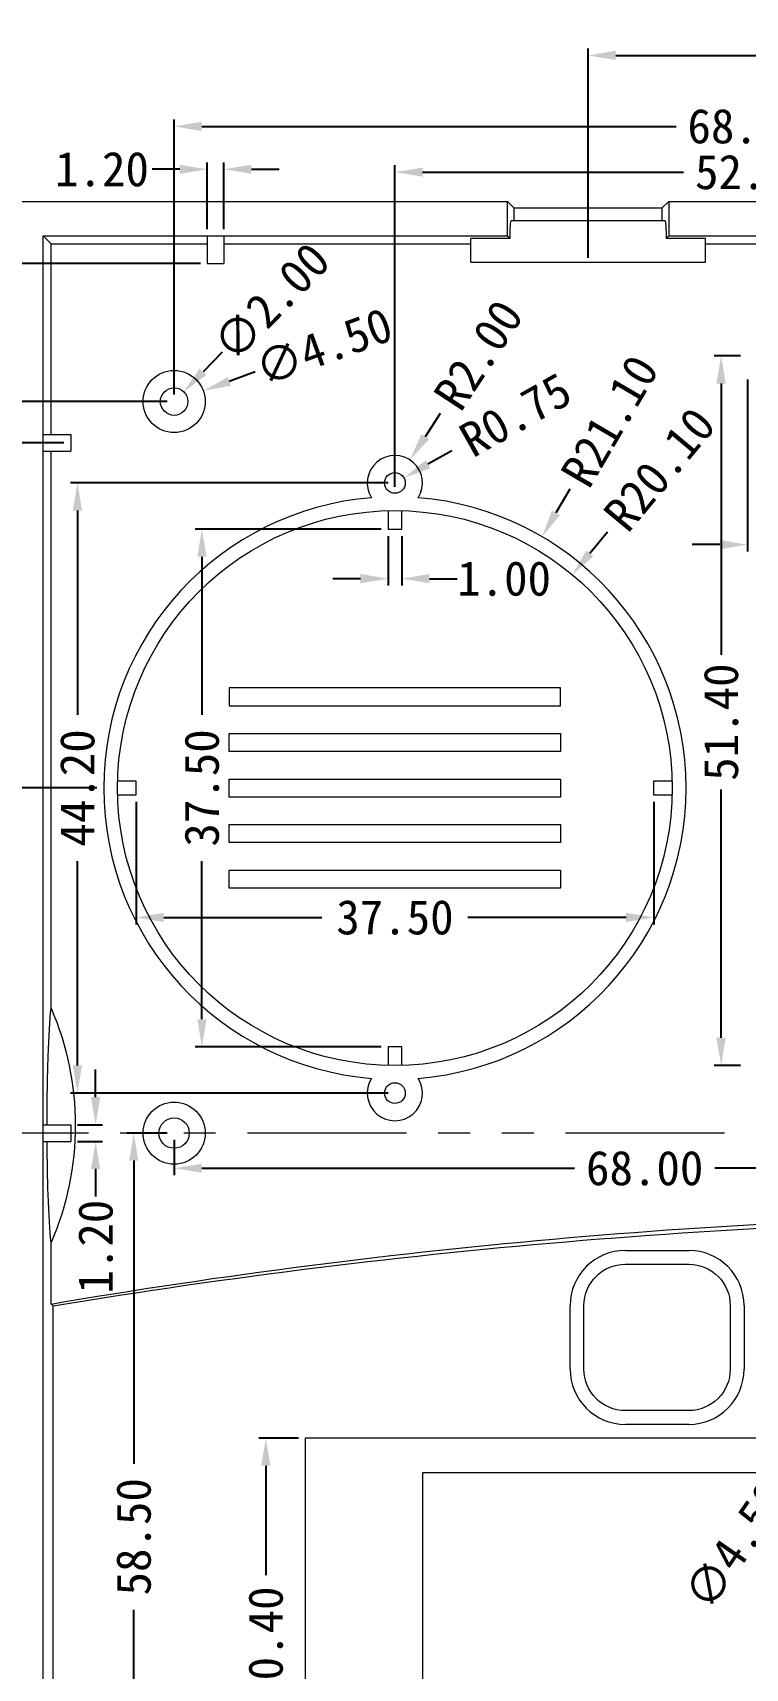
# Model space of a CAD drawing. Extents: x 123 to 716, y 209 to 645.
# Drawn here: x 495.2 to 546.9, y 284.6 to 403.1 of the extents above; entities that cross this region are included whole.
import ezdxf

# ---------------------------------------------------------------- set-up
doc = ezdxf.new("R2010")
doc.units = 0
doc.header["$LTSCALE"] = 3
doc.header["$MEASUREMENT"] = 0
doc.linetypes.add('PHANTOM', pattern=[2.5, 1.25, -0.25, 0.25, -0.25, 0.25, -0.25])
doc.layers.add('3', color=7, linetype='Continuous')
doc.dimstyles.get("Standard").update_dxf_attribs({"dimtxt": 0.18, "dimasz": 0.18, "dimexe": 0.18, "dimexo": 0.0625, "dimgap": 0.09, "dimtad": 0, "dimtih": 1, "dimtoh": 1, "dimdec": 4, "dimzin": 0, "dimdsep": 46, "dimtxsty": 'Standard', "dimcen": 0.09, "dimadec": 0, "dimazin": 0, "dimtfac": 1, "dimtdec": 4, "dimtofl": 0, "dimtmove": 0, "dimatfit": 3, "dimfxl": 1, "dimtolj": 1, "dimtzin": 0, "dimarcsym": 0})

# ---------------------------------------------------------------- blocks, each defined once
blk = doc.blocks.new('*D141')
at = {"color": 4, "linetype": 'Continuous'}
for p, q in [((521.48, 370.21), (521.48, 393.5)), ((573.48, 391.39), (573.48, 393.5)), ((523.48, 393), (542.39, 393)), ((571.48, 393), (552.56, 393))]:
    blk.add_line(p, q, dxfattribs=at)
for points in [[(523.48, 393.33), (523.48, 392.67), (521.48, 393)], [(571.48, 393.33), (571.48, 392.67), (573.48, 393)]]:
    blk.add_solid(points, dxfattribs=at)
at = {"layer": 'Defpoints', "color": 0, "linetype": 'Continuous'}
for p in [(573.48, 393), (573.48, 390.89), (521.48, 369.71)]:
    blk.add_point(p, dxfattribs=at)
at = {"color": 3, "linetype": 'Continuous', "insert": (547.48, 393), "char_height": 2.5, "attachment_point": 5}
blk.add_mtext('\\A1;52.00', dxfattribs=at)
blk = doc.blocks.new('_ClosedBlank')
at = {"color": 0, "linetype": 'ByBlock', "lineweight": -2}
for p, q in [((-1, 0.167), (0, 0)), ((-1, 0.167), (-1, -0.167)), ((0, 0), (-1, -0.167))]:
    blk.add_line(p, q, dxfattribs=at)
blk = doc.blocks.new('*D143')
at = {"color": 4, "linetype": 'Continuous'}
for p, q in [((573.48, 401.46), (573.48, 395.82)), ((505.48, 376.89), (505.48, 396.82)), ((507.48, 396.32), (541.85, 396.32)), ((571.48, 396.32), (552.02, 396.32))]:
    blk.add_line(p, q, dxfattribs=at)
for points in [[(507.48, 396.65), (507.48, 395.98), (505.48, 396.32)], [(571.48, 396.65), (571.48, 395.98), (573.48, 396.32)]]:
    blk.add_solid(points, dxfattribs=at)
at = {"layer": 'Defpoints', "color": 0, "linetype": 'Continuous'}
for p in [(573.48, 401.96), (573.48, 396.32), (505.48, 376.39)]:
    blk.add_point(p, dxfattribs=at)
at = {"color": 3, "linetype": 'Continuous', "insert": (546.93, 396.32), "char_height": 2.5, "attachment_point": 5}
blk.add_mtext('\\A1;68.00', dxfattribs=at)
blk = doc.blocks.new('*D149')
at = {"color": 4, "linetype": 'Continuous'}
for p, q in [((514.48, 301.29), (511.62, 301.29)), ((512.12, 299.29), (512.12, 291.37)), ((512.12, 273.29), (512.12, 281.2)), ((514.48, 271.29), (511.62, 271.29))]:
    blk.add_line(p, q, dxfattribs=at)
for points in [[(511.79, 299.29), (512.46, 299.29), (512.12, 301.29)], [(511.79, 273.29), (512.46, 273.29), (512.12, 271.29)]]:
    blk.add_solid(points, dxfattribs=at)
at = {"layer": 'Defpoints', "color": 0, "linetype": 'Continuous'}
for p in [(512.12, 301.29), (514.98, 301.29), (514.98, 271.29)]:
    blk.add_point(p, dxfattribs=at)
at = {"color": 3, "linetype": 'Continuous', "insert": (512.12, 286.29), "char_height": 2.5, "attachment_point": 5, "rotation": 90}
blk.add_mtext('\\A1;30.40', dxfattribs=at)
blk = doc.blocks.new('*D153')
at = {"color": 4, "linetype": 'Continuous'}
for p, q in [((535.48, 386.8), (535.48, 401.96)), ((611.48, 386.99), (611.48, 401.96)), ((537.48, 401.46), (568.39, 401.46)), ((609.48, 401.46), (578.56, 401.46))]:
    blk.add_line(p, q, dxfattribs=at)
for points in [[(537.48, 401.8), (537.48, 401.13), (535.48, 401.46)], [(609.48, 401.8), (609.48, 401.13), (611.48, 401.46)]]:
    blk.add_solid(points, dxfattribs=at)
at = {"layer": 'Defpoints', "color": 0, "linetype": 'Continuous'}
for p in [(535.48, 401.46), (535.48, 386.3), (611.48, 386.49)]:
    blk.add_point(p, dxfattribs=at)
at = {"color": 3, "linetype": 'Continuous', "insert": (573.48, 401.46), "char_height": 2.5, "attachment_point": 5}
blk.add_mtext('\\A1;76.00', dxfattribs=at)
blk = doc.blocks.new('*D154')
at = {"color": 4, "linetype": 'Continuous'}
for p, q in [((546.53, 379.69), (544.62, 379.69)), ((545.12, 377.69), (545.12, 358.03)), ((545.12, 330.29), (545.12, 348.28)), ((546.53, 328.29), (544.62, 328.29))]:
    blk.add_line(p, q, dxfattribs=at)
for points in [[(544.78, 377.69), (545.45, 377.69), (545.12, 379.69)], [(544.78, 330.29), (545.45, 330.29), (545.12, 328.29)]]:
    blk.add_solid(points, dxfattribs=at)
at = {"layer": 'Defpoints', "color": 0, "linetype": 'Continuous'}
for p in [(547.03, 379.69), (545.12, 328.29), (547.03, 328.29)]:
    blk.add_point(p, dxfattribs=at)
at = {"color": 3, "linetype": 'Continuous', "insert": (545.12, 353.16), "char_height": 2.5, "attachment_point": 5, "rotation": 90}
blk.add_mtext('\\A1;51.40', dxfattribs=at)
blk = doc.blocks.new('*D160')
at = {"color": 4, "linetype": 'Continuous'}
blk.add_line((549.18, 297.87), (554.14, 305.08), dxfattribs=at)
blk.add_solid([(553.87, 305.27), (554.42, 304.9), (555.28, 306.73)], dxfattribs=at)
at = {"layer": 'Defpoints', "color": 0, "linetype": 'Continuous'}
for p in [(557.83, 310.44), (555.28, 306.73)]:
    blk.add_point(p, dxfattribs=at)
at = {"color": 3, "linetype": 'Continuous', "insert": (546.18, 293.52), "char_height": 2.5, "attachment_point": 5, "rotation": 55.4635}
blk.add_mtext('\\A1;∅4.50', dxfattribs=at)
blk = doc.blocks.new('*D165')
at = {"color": 4, "linetype": 'Continuous'}
for p, q in [((547.03, 377.99), (547.03, 365.52)), ((548.23, 377.99), (548.23, 365.52)), ((545.03, 366.02), (543.03, 366.02)), ((550.23, 366.02), (553.79, 366.02))]:
    blk.add_line(p, q, dxfattribs=at)
for points in [[(545.03, 366.35), (545.03, 365.68), (547.03, 366.02)], [(550.23, 366.35), (550.23, 365.68), (548.23, 366.02)]]:
    blk.add_solid(points, dxfattribs=at)
at = {"layer": 'Defpoints', "color": 0, "linetype": 'Continuous'}
for p in [(547.03, 378.49), (548.23, 378.49), (547.03, 366.02)]:
    blk.add_point(p, dxfattribs=at)
at = {"color": 3, "linetype": 'Continuous', "insert": (557.42, 366.02), "char_height": 2.5, "attachment_point": 5}
blk.add_mtext('\\A1;1.20', dxfattribs=at)
blk = doc.blocks.new('*D179')
at = {"color": 4, "linetype": 'Continuous'}
for p, q in [((505.48, 322.89), (505.48, 320.34)), ((573.48, 322.93), (573.48, 320.34)), ((507.48, 320.84), (534.5, 320.84)), ((571.48, 320.84), (544.66, 320.84))]:
    blk.add_line(p, q, dxfattribs=at)
for points in [[(507.48, 321.17), (507.48, 320.51), (505.48, 320.84)], [(571.48, 321.17), (571.48, 320.51), (573.48, 320.84)]]:
    blk.add_solid(points, dxfattribs=at)
at = {"layer": 'Defpoints', "color": 0, "linetype": 'Continuous'}
for p in [(505.48, 323.39), (573.48, 323.43), (573.48, 320.84)]:
    blk.add_point(p, dxfattribs=at)
at = {"color": 3, "linetype": 'Continuous', "insert": (539.58, 320.84), "char_height": 2.5, "attachment_point": 5}
blk.add_mtext('\\A1;68.00', dxfattribs=at)
blk = doc.blocks.new('*D198')
at = {"color": 4, "linetype": 'Continuous'}
for p, q in [((499.88, 348.39), (490.45, 348.39)), ((490.95, 346.39), (490.95, 340.97)), ((490.95, 325.39), (490.95, 330.8)), ((486.81, 323.39), (491.45, 323.39))]:
    blk.add_line(p, q, dxfattribs=at)
for points in [[(490.61, 346.39), (491.28, 346.39), (490.95, 348.39)], [(490.61, 325.39), (491.28, 325.39), (490.95, 323.39)]]:
    blk.add_solid(points, dxfattribs=at)
at = {"layer": 'Defpoints', "color": 0, "linetype": 'Continuous'}
for p in [(490.95, 348.39), (500.38, 348.39), (486.31, 323.39)]:
    blk.add_point(p, dxfattribs=at)
at = {"color": 3, "linetype": 'Continuous', "insert": (490.95, 335.89), "char_height": 2.5, "attachment_point": 5, "rotation": 90}
blk.add_mtext('\\A1;25.00', dxfattribs=at)
blk = doc.blocks.new('*D199')
at = {"color": 4, "linetype": 'Continuous'}
for p, q in [((502.73, 347.39), (502.73, 338.51)), ((540.23, 347.39), (540.23, 338.51)), ((504.73, 339.01), (516.18, 339.01)), ((538.23, 339.01), (526.77, 339.01))]:
    blk.add_line(p, q, dxfattribs=at)
for points in [[(504.73, 339.34), (504.73, 338.68), (502.73, 339.01)], [(538.23, 339.34), (538.23, 338.68), (540.23, 339.01)]]:
    blk.add_solid(points, dxfattribs=at)
at = {"layer": 'Defpoints', "color": 0, "linetype": 'Continuous'}
for p in [(502.73, 347.89), (540.23, 347.89), (540.23, 339.01)]:
    blk.add_point(p, dxfattribs=at)
at = {"color": 3, "linetype": 'Continuous', "insert": (521.48, 339.01), "char_height": 2.5, "attachment_point": 5}
blk.add_mtext('\\A1;37.50', dxfattribs=at)
blk = doc.blocks.new('*D200')
at = {"color": 4, "linetype": 'Continuous'}
for p, q in [((520.48, 367.14), (506.99, 367.14)), ((507.49, 365.14), (507.49, 353.68)), ((507.49, 331.64), (507.49, 343.09)), ((520.48, 329.64), (506.99, 329.64))]:
    blk.add_line(p, q, dxfattribs=at)
for points in [[(507.16, 365.14), (507.83, 365.14), (507.49, 367.14)], [(507.16, 331.64), (507.83, 331.64), (507.49, 329.64)]]:
    blk.add_solid(points, dxfattribs=at)
at = {"layer": 'Defpoints', "color": 0, "linetype": 'Continuous'}
for p in [(520.98, 367.14), (507.49, 329.64), (520.98, 329.64)]:
    blk.add_point(p, dxfattribs=at)
at = {"color": 3, "linetype": 'Continuous', "insert": (507.49, 348.39), "char_height": 2.5, "attachment_point": 5, "rotation": 90}
blk.add_mtext('\\A1;37.50', dxfattribs=at)
blk = doc.blocks.new('*D201')
at = {"color": 4, "linetype": 'Continuous'}
for p, q in [((520.98, 370.49), (497.97, 370.49)), ((498.47, 368.49), (498.47, 353.68)), ((498.47, 328.29), (498.47, 343.09)), ((520.98, 326.29), (497.97, 326.29))]:
    blk.add_line(p, q, dxfattribs=at)
for points in [[(498.13, 368.49), (498.8, 368.49), (498.47, 370.49)], [(498.13, 328.29), (498.8, 328.29), (498.47, 326.29)]]:
    blk.add_solid(points, dxfattribs=at)
at = {"layer": 'Defpoints', "color": 0, "linetype": 'Continuous'}
for p in [(521.48, 370.49), (498.47, 326.29), (521.48, 326.29)]:
    blk.add_point(p, dxfattribs=at)
at = {"color": 3, "linetype": 'Continuous', "insert": (498.47, 348.39), "char_height": 2.5, "attachment_point": 5, "rotation": 90}
blk.add_mtext('\\A1;44.20', dxfattribs=at)
blk = doc.blocks.new('*D202')
at = {"color": 4, "linetype": 'Continuous'}
for p, q in [((520.98, 366.64), (520.98, 363.05)), ((521.98, 366.64), (521.98, 363.05)), ((518.98, 363.55), (516.98, 363.55)), ((523.98, 363.55), (525.98, 363.55))]:
    blk.add_line(p, q, dxfattribs=at)
for points in [[(518.98, 363.89), (518.98, 363.22), (520.98, 363.55)], [(523.98, 363.89), (523.98, 363.22), (521.98, 363.55)]]:
    blk.add_solid(points, dxfattribs=at)
at = {"layer": 'Defpoints', "color": 0, "linetype": 'Continuous'}
for p in [(520.98, 367.14), (521.98, 367.14), (521.98, 363.55)]:
    blk.add_point(p, dxfattribs=at)
at = {"color": 3, "linetype": 'Continuous', "insert": (529.39, 363.55), "char_height": 2.5, "attachment_point": 5}
blk.add_mtext('\\A1;1.00', dxfattribs=at)
blk = doc.blocks.new('*D203')
at = {"color": 4, "linetype": 'Continuous'}
blk.add_line((524.76, 375.51), (523.67, 373.83), dxfattribs=at)
blk.add_solid([(523.39, 374.02), (523.95, 373.65), (522.57, 372.16)], dxfattribs=at)
at = {"layer": 'Defpoints', "color": 0, "linetype": 'Continuous'}
for p in [(522.57, 372.16), (521.48, 370.49)]:
    blk.add_point(p, dxfattribs=at)
at = {"color": 3, "linetype": 'Continuous', "insert": (527.54, 379.76), "char_height": 2.5, "attachment_point": 5, "rotation": 56.814}
blk.add_mtext('\\A1;R2.00', dxfattribs=at)
blk = doc.blocks.new('*D204')
at = {"color": 4, "linetype": 'Continuous'}
blk.add_line((525.61, 372.82), (523.87, 371.84), dxfattribs=at)
blk.add_solid([(523.71, 372.13), (524.04, 371.55), (522.13, 370.85)], dxfattribs=at)
at = {"layer": 'Defpoints', "color": 0, "linetype": 'Continuous'}
for p in [(521.48, 370.49), (522.13, 370.85)]:
    blk.add_point(p, dxfattribs=at)
at = {"color": 3, "linetype": 'Continuous', "insert": (530.22, 375.42), "char_height": 2.5, "attachment_point": 5, "rotation": 29.417}
blk.add_mtext('\\A1;R0.75', dxfattribs=at)
blk = doc.blocks.new('*D341')
at = {"color": 4, "linetype": 'Continuous'}
blk.add_line((511.35, 378.53), (509.47, 377.84), dxfattribs=at)
blk.add_solid([(509.36, 378.15), (509.58, 377.53), (507.59, 377.16)], dxfattribs=at)
at = {"layer": 'Defpoints', "color": 0, "linetype": 'Continuous'}
for p in [(507.59, 377.16), (503.36, 375.61)]:
    blk.add_point(p, dxfattribs=at)
at = {"color": 3, "linetype": 'Continuous', "insert": (516.32, 380.34), "char_height": 2.5, "attachment_point": 5, "rotation": 20.0277}
blk.add_mtext('\\A1;∅4.50', dxfattribs=at)
blk = doc.blocks.new('*D342')
at = {"color": 4, "linetype": 'Continuous'}
for p, q in [((504.98, 376.39), (484.13, 376.39)), ((484.63, 374.39), (484.63, 354.76)), ((484.63, 325.39), (484.63, 344.59)), ((485.81, 323.39), (484.13, 323.39))]:
    blk.add_line(p, q, dxfattribs=at)
for points in [[(484.29, 374.39), (484.96, 374.39), (484.63, 376.39)], [(484.29, 325.39), (484.96, 325.39), (484.63, 323.39)]]:
    blk.add_solid(points, dxfattribs=at)
at = {"layer": 'Defpoints', "color": 0, "linetype": 'Continuous'}
for p in [(484.63, 376.39), (505.48, 376.39), (486.31, 323.39)]:
    blk.add_point(p, dxfattribs=at)
at = {"color": 3, "linetype": 'Continuous', "insert": (484.63, 349.68), "char_height": 2.5, "attachment_point": 5, "rotation": 90}
blk.add_mtext('\\A1;53.00', dxfattribs=at)
blk = doc.blocks.new('*D343')
at = {"color": 4, "linetype": 'Continuous'}
blk.add_line((534.16, 370.04), (533.15, 368.32), dxfattribs=at)
blk.add_solid([(532.86, 368.49), (533.44, 368.15), (532.14, 366.59)], dxfattribs=at)
at = {"layer": 'Defpoints', "color": 0, "linetype": 'Continuous'}
for p in [(532.14, 366.59), (521.48, 348.39)]:
    blk.add_point(p, dxfattribs=at)
at = {"color": 3, "linetype": 'Continuous', "insert": (537.05, 374.97), "char_height": 2.5, "attachment_point": 5, "rotation": 59.6408}
blk.add_mtext('\\A1;R21.10', dxfattribs=at)
blk = doc.blocks.new('*D344')
at = {"color": 4, "linetype": 'Continuous'}
blk.add_line((536.88, 366.92), (535.6, 365.38), dxfattribs=at)
blk.add_solid([(535.35, 365.59), (535.86, 365.17), (534.33, 363.84)], dxfattribs=at)
at = {"layer": 'Defpoints', "color": 0, "linetype": 'Continuous'}
for p in [(534.33, 363.84), (521.48, 348.39)]:
    blk.add_point(p, dxfattribs=at)
at = {"color": 3, "linetype": 'Continuous', "insert": (540.66, 371.47), "char_height": 2.5, "attachment_point": 5, "rotation": 50.2641}
blk.add_mtext('\\A1;R20.10', dxfattribs=at)
blk = doc.blocks.new('*D351')
at = {"color": 4, "linetype": 'Continuous'}
for p, q in [((497.48, 373.39), (487.36, 373.39)), ((487.86, 371.39), (487.86, 352.28)), ((487.86, 325.39), (487.86, 342.53)), ((486.81, 323.39), (488.36, 323.39))]:
    blk.add_line(p, q, dxfattribs=at)
for points in [[(487.52, 371.39), (488.19, 371.39), (487.86, 373.39)], [(487.52, 325.39), (488.19, 325.39), (487.86, 323.39)]]:
    blk.add_solid(points, dxfattribs=at)
at = {"layer": 'Defpoints', "color": 0, "linetype": 'Continuous'}
for p in [(487.86, 373.39), (497.98, 373.39), (486.31, 323.39)]:
    blk.add_point(p, dxfattribs=at)
at = {"color": 3, "linetype": 'Continuous', "insert": (487.86, 347.4), "char_height": 2.5, "attachment_point": 5, "rotation": 90}
blk.add_mtext('\\A1;50.00', dxfattribs=at)
blk = doc.blocks.new('*D352')
at = {"color": 4, "linetype": 'Continuous'}
for p, q in [((487.31, 323.39), (491.29, 323.39)), ((490.79, 321.39), (490.79, 303.26)), ((490.79, 275.39), (490.79, 293.51)), ((497.48, 273.39), (490.29, 273.39))]:
    blk.add_line(p, q, dxfattribs=at)
for points in [[(490.46, 321.39), (491.13, 321.39), (490.79, 323.39)], [(490.46, 275.39), (491.13, 275.39), (490.79, 273.39)]]:
    blk.add_solid(points, dxfattribs=at)
at = {"layer": 'Defpoints', "color": 0, "linetype": 'Continuous'}
for p in [(486.81, 323.39), (490.79, 273.39), (497.98, 273.39)]:
    blk.add_point(p, dxfattribs=at)
at = {"color": 3, "linetype": 'Continuous', "insert": (490.79, 298.39), "char_height": 2.5, "attachment_point": 5, "rotation": 90}
blk.add_mtext('\\A1;50.00', dxfattribs=at)
blk = doc.blocks.new('*D353')
at = {"color": 4, "linetype": 'Continuous'}
for p, q in [((499.79, 325.99), (499.79, 327.99)), ((498.48, 323.99), (500.29, 323.99)), ((498.48, 322.79), (500.29, 322.79)), ((499.79, 320.79), (499.79, 318.79))]:
    blk.add_line(p, q, dxfattribs=at)
for points in [[(499.45, 325.99), (500.12, 325.99), (499.79, 323.99)], [(499.45, 320.79), (500.12, 320.79), (499.79, 322.79)]]:
    blk.add_solid(points, dxfattribs=at)
at = {"layer": 'Defpoints', "color": 0, "linetype": 'Continuous'}
for p in [(497.98, 323.99), (499.79, 323.99), (497.98, 322.79)]:
    blk.add_point(p, dxfattribs=at)
at = {"color": 3, "linetype": 'Continuous', "insert": (499.79, 315.16), "char_height": 2.5, "attachment_point": 5, "rotation": 90}
blk.add_mtext('\\A1;1.20', dxfattribs=at)
blk = doc.blocks.new('*D356')
at = {"color": 4, "linetype": 'Continuous'}
for p, q in [((507.38, 386.38), (480.71, 386.38)), ((481.21, 384.38), (481.21, 359.97)), ((481.21, 325.39), (481.21, 349.8)), ((486.31, 323.39), (480.71, 323.39))]:
    blk.add_line(p, q, dxfattribs=at)
for points in [[(480.88, 384.38), (481.55, 384.38), (481.21, 386.38)], [(480.88, 325.39), (481.55, 325.39), (481.21, 323.39)]]:
    blk.add_solid(points, dxfattribs=at)
at = {"layer": 'Defpoints', "color": 0, "linetype": 'Continuous'}
for p in [(481.21, 386.38), (507.88, 386.38), (486.81, 323.39)]:
    blk.add_point(p, dxfattribs=at)
at = {"color": 3, "linetype": 'Continuous', "insert": (481.21, 354.88), "char_height": 2.5, "attachment_point": 5, "rotation": 90}
blk.add_mtext('\\A1;63.00', dxfattribs=at)
blk = doc.blocks.new('*D357')
at = {"color": 4, "linetype": 'Continuous'}
for p, q in [((504.98, 323.39), (502.05, 323.39)), ((502.55, 321.39), (502.55, 299.43)), ((502.55, 266.89), (502.55, 288.84)), ((507.38, 264.89), (502.05, 264.89))]:
    blk.add_line(p, q, dxfattribs=at)
for points in [[(502.22, 321.39), (502.88, 321.39), (502.55, 323.39)], [(502.22, 266.89), (502.88, 266.89), (502.55, 264.89)]]:
    blk.add_solid(points, dxfattribs=at)
at = {"layer": 'Defpoints', "color": 0, "linetype": 'Continuous'}
for p in [(502.55, 323.39), (505.48, 323.39), (507.88, 264.89)]:
    blk.add_point(p, dxfattribs=at)
at = {"color": 3, "linetype": 'Continuous', "insert": (502.55, 294.14), "char_height": 2.5, "attachment_point": 5, "rotation": 90}
blk.add_mtext('\\A1;58.50', dxfattribs=at)
blk = doc.blocks.new('*D359')
at = {"color": 4, "linetype": 'Continuous'}
for p, q in [((507.88, 388.88), (507.88, 393.71)), ((509.08, 388.88), (509.08, 393.71)), ((505.88, 393.21), (503.88, 393.21)), ((511.08, 393.21), (513.08, 393.21))]:
    blk.add_line(p, q, dxfattribs=at)
for points in [[(505.88, 393.54), (505.88, 392.88), (507.88, 393.21)], [(511.08, 393.54), (511.08, 392.88), (509.08, 393.21)]]:
    blk.add_solid(points, dxfattribs=at)
at = {"layer": 'Defpoints', "color": 0, "linetype": 'Continuous'}
for p in [(507.88, 393.21), (507.88, 388.38), (509.08, 388.38)]:
    blk.add_point(p, dxfattribs=at)
at = {"color": 3, "linetype": 'Continuous', "insert": (500.25, 393.21), "char_height": 2.5, "attachment_point": 5}
blk.add_mtext('\\A1;1.20', dxfattribs=at)
blk = doc.blocks.new('*D364')
at = {"color": 4, "linetype": 'Continuous'}
blk.add_line((508.97, 379.96), (507.57, 378.53), dxfattribs=at)
blk.add_solid([(507.33, 378.77), (507.81, 378.3), (506.17, 377.1)], dxfattribs=at)
at = {"layer": 'Defpoints', "color": 0, "linetype": 'Continuous'}
for p in [(506.17, 377.1), (504.78, 375.67)]:
    blk.add_point(p, dxfattribs=at)
at = {"color": 3, "linetype": 'Continuous', "insert": (512.52, 383.6), "char_height": 2.5, "attachment_point": 5, "rotation": 45.7134}
blk.add_mtext('\\A1;∅2.00', dxfattribs=at)

msp = doc.modelspace()

# ---------------------------------------------------------------- linework, layer by layer
at = {"color": 7, "linetype": 'Continuous', "lineweight": 0}
for p, q in [((507.877, 388.382), (507.877, 386.382)), ((509.077, 388.382), (509.077, 386.382)), ((495.98, 373.985), (497.98, 373.985)), ((495.98, 372.785), (497.98, 372.785)), ((495.98, 323.985), (497.98, 323.985)), ((495.98, 322.785), (497.98, 322.785))]:
    msp.add_line(p, q, dxfattribs=at)
at = {"color": 1, "linetype": 'PHANTOM', "lineweight": 9, "ltscale": 3.07385}
msp.add_line((660.642, 323.385), (486.311, 323.385), dxfattribs=at)
at = {"color": 7, "linetype": 'Continuous', "lineweight": 0}
msp.add_circle((505.477, 376.385), 1, dxfattribs=at)
at = {"color": 7, "linetype": 'Continuous', "lineweight": 9}
for centre, radius in [((521.477, 370.485), 0.75), ((521.477, 348.385), 20.1), ((521.477, 326.285), 0.75)]:
    msp.add_circle(centre, radius, dxfattribs=at)
for centre, radius, start, end in [((521.477, 370.485), 2, 327.72817, 212.27183), ((521.477, 348.385), 21.1, 94.59687, 265.40313), ((521.477, 348.385), 21.1, 274.59687, 85.40313), ((521.477, 326.285), 2, 147.72817, 32.27183)]:
    msp.add_arc(centre, radius, start, end, dxfattribs=at)
at = {"layer": '3', "color": 7, "linetype": 'Continuous', "lineweight": 9}
for p, q in [((494.475, 390.885), (529.634, 390.885)), ((530.132, 390.387), (529.634, 390.885)), ((529.634, 388.382), (529.634, 390.885)), ((540.822, 390.387), (530.132, 390.387)), ((530.132, 389.485), (530.132, 390.387)), ((541.319, 390.885), (540.822, 390.387)), ((540.822, 390.387), (540.822, 389.485)), ((541.319, 390.885), (541.319, 388.382)), ((541.319, 390.885), (605.634, 390.885)), ((541.057, 389.485), (529.896, 389.485)), ((495.98, 264.991), (495.98, 388.382)), ((495.98, 388.382), (529.634, 388.382)), ((496.557, 387.805), (495.98, 388.382)), ((496.557, 387.805), (507.877, 387.805)), ((496.557, 373.985), (496.557, 387.805)), ((509.077, 387.805), (526.978, 387.805)), ((526.977, 386.485), (526.977, 388.198)), ((529.818, 388.198), (526.977, 388.198)), ((529.818, 388.198), (529.634, 388.382)), ((541.319, 388.382), (541.135, 388.198)), ((543.977, 388.198), (541.135, 388.198)), ((541.319, 388.382), (605.634, 388.382)), ((543.977, 386.485), (543.977, 388.198)), ((543.978, 387.805), (552.877, 387.805)), ((507.877, 386.382), (509.077, 386.382)), ((526.977, 386.485), (543.977, 386.485)), ((497.98, 373.985), (497.98, 372.785)), ((496.557, 332.436), (496.557, 372.785)), ((520.977, 368.477), (520.977, 367.135)), ((521.977, 367.135), (521.977, 368.477)), ((520.977, 367.135), (521.977, 367.135)), ((533.477, 355.635), (509.477, 355.635)), ((509.477, 355.635), (509.477, 354.335)), ((533.477, 354.335), (533.477, 355.635)), ((509.477, 354.335), (533.477, 354.335)), ((509.477, 352.335), (533.477, 352.335)), ((509.477, 351.035), (509.477, 352.335)), ((533.477, 352.335), (533.477, 351.035)), ((533.477, 351.035), (509.477, 351.035)), ((502.727, 348.885), (501.384, 348.885)), ((502.727, 347.885), (502.727, 348.885)), ((509.477, 349.035), (533.477, 349.035)), ((509.477, 347.735), (509.477, 349.035)), ((533.477, 349.035), (533.477, 347.735)), ((540.227, 348.885), (540.227, 347.885)), ((541.569, 348.885), (540.227, 348.885)), ((501.384, 347.885), (502.727, 347.885)), ((533.477, 347.735), (509.477, 347.735)), ((540.227, 347.885), (541.569, 347.885)), ((509.477, 345.735), (533.477, 345.735)), ((509.477, 344.435), (509.477, 345.735)), ((533.477, 345.735), (533.477, 344.435)), ((533.477, 344.435), (509.477, 344.435)), ((509.477, 341.135), (509.477, 342.435)), ((509.477, 342.435), (533.477, 342.435)), ((533.477, 342.435), (533.477, 341.135)), ((533.477, 341.135), (509.477, 341.135)), ((520.977, 329.635), (520.977, 328.293)), ((521.977, 329.635), (520.977, 329.635)), ((521.977, 328.293), (521.977, 329.635)), ((497.98, 323.985), (497.98, 322.785)), ((496.557, 311.005), (496.557, 315.449)), ((538.177, 314.885), (542.777, 314.885)), ((538.173, 313.885), (542.781, 313.885)), ((496.717, 273.985), (496.717, 310.869)), ((534.177, 306.285), (534.177, 310.885)), ((535.177, 306.281), (535.177, 310.889)), ((545.777, 310.889), (545.777, 306.281)), ((546.777, 310.885), (546.777, 306.285)), ((542.781, 303.285), (538.173, 303.285)), ((542.777, 302.285), (538.177, 302.285)), ((573.477, 301.285), (514.977, 301.285)), ((514.977, 301.285), (514.977, 271.285)), ((523.477, 298.785), (523.477, 273.785)), ((623.477, 298.785), (523.477, 298.785))]:
    msp.add_line(p, q, dxfattribs=at)
for centre, radius in [((505.477, 376.385), 2.25), ((505.477, 323.385), 2.25), ((505.477, 323.385), 1.1)]:
    msp.add_circle(centre, radius, dxfattribs=at)
at = {"layer": '3', "color": 7, "linetype": 'Continuous', "lineweight": 9, "extrusion": (0, 0, -1)}
msp.add_arc((-573.477, -140.758), 458.264, 80.3371, 89.81246, dxfattribs=at)
at = {"layer": '3', "color": 7, "linetype": 'Continuous', "lineweight": 9}
for centre, start, end in [((538.177, 310.885), 90, 180), ((542.777, 310.885), 0, 90), ((538.177, 306.285), 180, 270), ((542.777, 306.285), 270, 0)]:
    msp.add_arc(centre, 4, start, end, dxfattribs=at)
at = {"layer": '3', "color": 7, "linetype": 'Continuous', "lineweight": 9, "extrusion": (0, 0, -1)}
for centre, major_axis, ratio, start_param, end_param in [((529.896, 387.985), (0, -1.5), 0.052408, 1.7128403, 3.1416107), ((541.057, 387.985), (0, -1.5), 0.052408, 3.1415746, 4.570345), ((538.181, 310.881), (-2.127, 2.127), 0.997265, 5.4991567, 7.0672139), ((542.773, 310.881), (2.127, 2.127), 0.997265, 5.4991567, 7.0672139), ((538.181, 306.289), (-2.127, -2.127), 0.997265, 5.4991567, 7.0672139), ((542.773, 306.289), (2.127, -2.127), 0.997265, 5.4991567, 7.0672139)]:
    msp.add_ellipse(centre, major_axis=major_axis, ratio=ratio, start_param=start_param, end_param=end_param, dxfattribs=at)
at = {"layer": '3', "color": 7, "linetype": 'Continuous', "lineweight": 9}
for points, knots in [([(496.267, 323.985), (496.267, 325.756), (496.297, 327.484), (496.402, 330.401), (496.475, 331.566), (496.557, 332.436)], [0.50246683, 0.50246683, 0.50246683, 0.50246683, 0.75, 0.75, 1, 1, 1, 1]), ([(496.557, 332.436), (497.734, 329.746), (498.311, 326.853), (498.312, 321.043), (497.734, 318.137), (496.557, 315.449)], [0, 0, 0, 0, 0.5, 0.5, 1, 1, 1, 1]), ([(496.557, 315.449), (496.475, 316.319), (496.403, 317.481), (496.308, 320.078), (496.281, 321.403), (496.271, 322.785)], [0, 0, 0, 0, 0.25, 0.25, 0.44622558, 0.44622558, 0.44622558, 0.44622558])]:
    msp.add_open_spline(points, degree=3, knots=knots, dxfattribs=at)
for points in [[(496.717, 310.869), (522.303, 315.11), (573.477, 319.263), (624.65, 315.11), (650.237, 310.869)], [(496.717, 310.869), (496.663, 310.914), (496.61, 310.96), (496.557, 311.005)]]:
    msp.add_open_spline(points, degree=3, dxfattribs=at)

# ---------------------------------------------------------------- dimensions: what is measured, and where the dimension line sits
at = {"linetype": 'Continuous', "lineweight": 9}
for base, p1, p2, picture, middle in [((535.477, 401.464), (611.477, 386.485), (535.477, 386.298), '*D153', (573.477, 401.464)), ((573.477, 396.315), (505.477, 376.385), (573.477, 401.964), '*D143', (546.935, 396.315))]:
    dim = msp.add_linear_dim(base=base, p1=p1, p2=p2, dimstyle='Standard', override={"dimtxt": 2.5, "dimasz": 2, "dimexe": 0.5, "dimexo": 0.5, "dimgap": 0.5, "dimtih": 0, "dimtoh": 0, "dimdec": 2, "dimdsep": 0, "dimblk1": 'CLOSEDBLANK', "dimcen": 0, "dimclrd": 4, "dimclre": 4, "dimclrt": 3, "dimtdec": 2, "dimlwd": 9, "dimlwe": 9}, dxfattribs=at)
    dim.commit()
    dim.dimension.update_dxf_attribs({"geometry": picture, "text_midpoint": middle, "dimtype": 160})
at = {"color": 7, "linetype": 'Continuous', "lineweight": 0}
dim = msp.add_linear_dim(base=(507.877, 393.209), p1=(509.077, 388.382), p2=(507.877, 388.382), dimstyle='Standard', override={"dimtxt": 2.5, "dimasz": 2, "dimexe": 0.5, "dimexo": 0.5, "dimgap": 0.5, "dimtih": 0, "dimtoh": 0, "dimdec": 2, "dimdsep": 0, "dimblk1": 'CLOSEDBLANK', "dimcen": 0, "dimclrd": 4, "dimclre": 4, "dimclrt": 3, "dimtdec": 2, "dimlwd": 9, "dimlwe": 9}, dxfattribs=at)
dim.commit()
dim.dimension.update_dxf_attribs({"geometry": '*D359', "text_midpoint": (500.252, 393.209)})
at = {"linetype": 'Continuous', "lineweight": 9}
dim = msp.add_linear_dim(base=(573.477, 393), p1=(521.477, 369.711), p2=(573.477, 390.885), dimstyle='Standard', override={"dimtxt": 2.5, "dimasz": 2, "dimexe": 0.5, "dimexo": 0.5, "dimgap": 0.5, "dimtih": 0, "dimtoh": 0, "dimdec": 2, "dimdsep": 0, "dimblk1": 'CLOSEDBLANK', "dimcen": 0, "dimclrd": 4, "dimclre": 4, "dimclrt": 3, "dimtdec": 2, "dimlwd": 9, "dimlwe": 9}, dxfattribs=at)
dim.commit()
dim.dimension.update_dxf_attribs({"geometry": '*D141', "text_midpoint": (547.477, 393)})
at = {"color": 7, "linetype": 'Continuous', "lineweight": 0}
for p1, p2, picture, middle in [((504.778, 375.669), (506.175, 377.101), '*D364', (512.517, 383.603)), ((503.363, 375.615), (507.591, 377.156), '*D341', (516.32, 380.338))]:
    dim = msp.add_diameter_dim_2p(p1=p1, p2=p2, dimstyle='Standard', override={"dimtxt": 2.5, "dimasz": 2, "dimexe": 0.5, "dimexo": 0.5, "dimgap": 0.5, "dimtih": 0, "dimtoh": 0, "dimdec": 2, "dimdsep": 0, "dimblk1": 'CLOSEDBLANK', "dimcen": 0, "dimclrd": 4, "dimclre": 4, "dimclrt": 3, "dimtdec": 2, "dimlwd": 9, "dimlwe": 9}, dxfattribs=at)
    dim.commit()
    dim.dimension.update_dxf_attribs({"geometry": picture, "text_midpoint": middle})
for base, p1, p2, picture, middle in [((481.215, 386.382), (486.811, 323.385), (507.877, 386.382), '*D356', (481.215, 354.884)), ((490.795, 273.385), (486.811, 323.385), (497.98, 273.385), '*D352', (490.795, 298.385)), ((502.551, 323.385), (507.877, 264.888), (505.477, 323.385), '*D357', (502.551, 294.136))]:
    dim = msp.add_linear_dim(base=base, p1=p1, p2=p2, angle=90, dimstyle='Standard', override={"dimtxt": 2.5, "dimasz": 2, "dimexe": 0.5, "dimexo": 0.5, "dimgap": 0.5, "dimtih": 0, "dimtoh": 0, "dimdec": 2, "dimdsep": 0, "dimblk1": 'CLOSEDBLANK', "dimcen": 0, "dimclrd": 4, "dimclre": 4, "dimclrt": 3, "dimtdec": 2, "dimlwd": 9, "dimlwe": 9}, dxfattribs=at)
    dim.commit()
    dim.dimension.update_dxf_attribs({"geometry": picture, "text_midpoint": middle})
at = {"color": 7, "linetype": 'Continuous', "lineweight": 9}
for mpoint, picture, middle in [((522.571, 372.159), '*D203', (527.543, 379.761)), ((522.13, 370.854), '*D204', (530.224, 375.417))]:
    dim = msp.add_radius_dim(center=(521.477, 370.485), mpoint=mpoint, dimstyle='Standard', override={"dimtxt": 2.5, "dimasz": 2, "dimexe": 0.5, "dimexo": 0.5, "dimgap": 0.5, "dimtih": 0, "dimtoh": 0, "dimdec": 2, "dimdsep": 0, "dimblk1": 'CLOSEDBLANK', "dimcen": 0, "dimclrd": 4, "dimclre": 4, "dimclrt": 3, "dimtdec": 2, "dimlwd": 9, "dimlwe": 9}, dxfattribs=at)
    dim.commit()
    dim.dimension.update_dxf_attribs({"geometry": picture, "text_midpoint": middle})
at = {"color": 7, "linetype": 'Continuous', "lineweight": 0}
for mpoint, picture, middle in [((532.141, 366.592), '*D343', (537.048, 374.969)), ((534.326, 363.842), '*D344', (540.665, 371.468))]:
    dim = msp.add_radius_dim(center=(521.477, 348.385), mpoint=mpoint, dimstyle='Standard', override={"dimtxt": 2.5, "dimasz": 2, "dimexe": 0.5, "dimexo": 0.5, "dimgap": 0.5, "dimtih": 0, "dimtoh": 0, "dimdec": 2, "dimdsep": 0, "dimblk1": 'CLOSEDBLANK', "dimcen": 0, "dimclrd": 4, "dimclre": 4, "dimclrt": 3, "dimtdec": 2, "dimlwd": 9, "dimlwe": 9}, dxfattribs=at)
    dim.commit()
    dim.dimension.update_dxf_attribs({"geometry": picture, "text_midpoint": middle})
at = {"color": 7, "linetype": 'Continuous', "lineweight": 9}
dim = msp.add_linear_dim(base=(545.115, 328.285), p1=(547.027, 379.685), p2=(547.027, 328.285), angle=90, dimstyle='Standard', override={"dimtxt": 2.5, "dimasz": 2, "dimexe": 0.5, "dimexo": 0.5, "dimgap": 0.5, "dimtih": 0, "dimtoh": 0, "dimdec": 2, "dimdsep": 0, "dimblk1": 'CLOSEDBLANK', "dimcen": 0, "dimclrd": 4, "dimclre": 4, "dimclrt": 3, "dimtdec": 2, "dimlwd": 9, "dimlwe": 9}, dxfattribs=at)
dim.commit()
dim.dimension.update_dxf_attribs({"geometry": '*D154', "text_midpoint": (545.115, 353.156), "dimtype": 160})
for base, p1, p2, picture, middle in [((547.027, 366.017), (548.227, 378.485), (547.027, 378.485), '*D165', (557.417, 366.017)), ((573.477, 320.841), (505.477, 323.385), (573.477, 323.426), '*D179', (539.582, 320.841))]:
    dim = msp.add_linear_dim(base=base, p1=p1, p2=p2, dimstyle='Standard', override={"dimtxt": 2.5, "dimasz": 2, "dimexe": 0.5, "dimexo": 0.5, "dimgap": 0.5, "dimtih": 0, "dimtoh": 0, "dimdec": 2, "dimdsep": 0, "dimblk1": 'CLOSEDBLANK', "dimcen": 0, "dimclrd": 4, "dimclre": 4, "dimclrt": 3, "dimtdec": 2, "dimlwd": 9, "dimlwe": 9}, dxfattribs=at)
    dim.commit()
    dim.dimension.update_dxf_attribs({"geometry": picture, "text_midpoint": middle, "dimtype": 160})
at = {"color": 7, "linetype": 'Continuous', "lineweight": 0}
for base, p1, p2, picture, middle in [((484.627, 376.385), (486.311, 323.385), (505.477, 376.385), '*D342', (484.627, 349.676)), ((487.855, 373.385), (486.311, 323.385), (497.98, 373.385), '*D351', (487.855, 347.405)), ((499.786, 323.985), (497.98, 322.785), (497.98, 323.985), '*D353', (499.786, 315.16))]:
    dim = msp.add_linear_dim(base=base, p1=p1, p2=p2, angle=90, dimstyle='Standard', override={"dimtxt": 2.5, "dimasz": 2, "dimexe": 0.5, "dimexo": 0.5, "dimgap": 0.5, "dimtih": 0, "dimtoh": 0, "dimdec": 2, "dimdsep": 0, "dimblk1": 'CLOSEDBLANK', "dimcen": 0, "dimclrd": 4, "dimclre": 4, "dimclrt": 3, "dimtdec": 2, "dimlwd": 9, "dimlwe": 9}, dxfattribs=at)
    dim.commit()
    dim.dimension.update_dxf_attribs({"geometry": picture, "text_midpoint": middle, "dimtype": 160})
at = {"color": 7, "linetype": 'Continuous', "lineweight": 9}
for base, p1, p2, picture, middle in [((498.465, 326.285), (521.477, 370.485), (521.477, 326.285), '*D201', (498.465, 348.385)), ((507.494, 329.635), (520.977, 367.135), (520.977, 329.635), '*D200', (507.494, 348.385))]:
    dim = msp.add_linear_dim(base=base, p1=p1, p2=p2, angle=90, dimstyle='Standard', override={"dimtxt": 2.5, "dimasz": 2, "dimexe": 0.5, "dimexo": 0.5, "dimgap": 0.5, "dimtih": 0, "dimtoh": 0, "dimdec": 2, "dimdsep": 0, "dimblk1": 'CLOSEDBLANK', "dimcen": 0, "dimclrd": 4, "dimclre": 4, "dimclrt": 3, "dimtdec": 2, "dimlwd": 9, "dimlwe": 9}, dxfattribs=at)
    dim.commit()
    dim.dimension.update_dxf_attribs({"geometry": picture, "text_midpoint": middle})
for base, p1, p2, picture, middle in [((521.977, 363.554), (520.977, 367.135), (521.977, 367.135), '*D202', (529.393, 363.554)), ((540.227, 339.011), (502.727, 347.885), (540.227, 347.885), '*D199', (521.477, 339.011))]:
    dim = msp.add_linear_dim(base=base, p1=p1, p2=p2, dimstyle='Standard', override={"dimtxt": 2.5, "dimasz": 2, "dimexe": 0.5, "dimexo": 0.5, "dimgap": 0.5, "dimtih": 0, "dimtoh": 0, "dimdec": 2, "dimdsep": 0, "dimblk1": 'CLOSEDBLANK', "dimcen": 0, "dimclrd": 4, "dimclre": 4, "dimclrt": 3, "dimtdec": 2, "dimlwd": 9, "dimlwe": 9}, dxfattribs=at)
    dim.commit()
    dim.dimension.update_dxf_attribs({"geometry": picture, "text_midpoint": middle})
at = {"linetype": 'Continuous', "lineweight": 9}
dim = msp.add_linear_dim(base=(490.946, 348.385), p1=(486.311, 323.385), p2=(500.377, 348.385), angle=90, dimstyle='Standard', override={"dimtxt": 2.5, "dimasz": 2, "dimexe": 0.5, "dimexo": 0.5, "dimgap": 0.5, "dimtih": 0, "dimtoh": 0, "dimdec": 2, "dimdsep": 0, "dimblk1": 'CLOSEDBLANK', "dimcen": 0, "dimclrd": 4, "dimclre": 4, "dimclrt": 3, "dimtdec": 2, "dimlwd": 9, "dimlwe": 9}, dxfattribs=at)
dim.commit()
dim.dimension.update_dxf_attribs({"geometry": '*D198', "text_midpoint": (490.946, 335.885)})
at = {"color": 7, "linetype": 'Continuous', "lineweight": 9}
dim = msp.add_diameter_dim_2p(p1=(557.83, 310.439), p2=(555.279, 306.732), dimstyle='Standard', override={"dimtxt": 2.5, "dimasz": 2, "dimexe": 0.5, "dimexo": 0.5, "dimgap": 0.5, "dimtih": 0, "dimtoh": 0, "dimdec": 2, "dimdsep": 0, "dimblk1": 'CLOSEDBLANK', "dimcen": 0, "dimclrd": 4, "dimclre": 4, "dimclrt": 3, "dimtdec": 2, "dimlwd": 9, "dimlwe": 9}, dxfattribs=at)
dim.commit()
dim.dimension.update_dxf_attribs({"geometry": '*D160', "text_midpoint": (546.183, 293.515), "dimtype": 163})
dim = msp.add_linear_dim(base=(512.124, 301.285), p1=(514.977, 271.285), p2=(514.977, 301.285), angle=90, text='30.40', dimstyle='Standard', override={"dimtxt": 2.5, "dimasz": 2, "dimexe": 0.5, "dimexo": 0.5, "dimgap": 0.5, "dimtih": 0, "dimtoh": 0, "dimdec": 2, "dimdsep": 0, "dimblk1": 'CLOSEDBLANK', "dimcen": 0, "dimclrd": 4, "dimclre": 4, "dimclrt": 3, "dimtdec": 2, "dimlwd": 9, "dimlwe": 9}, dxfattribs=at)
dim.commit()
dim.dimension.update_dxf_attribs({"geometry": '*D149', "text_midpoint": (512.124, 286.285)})

doc.saveas('drawing.dxf')
